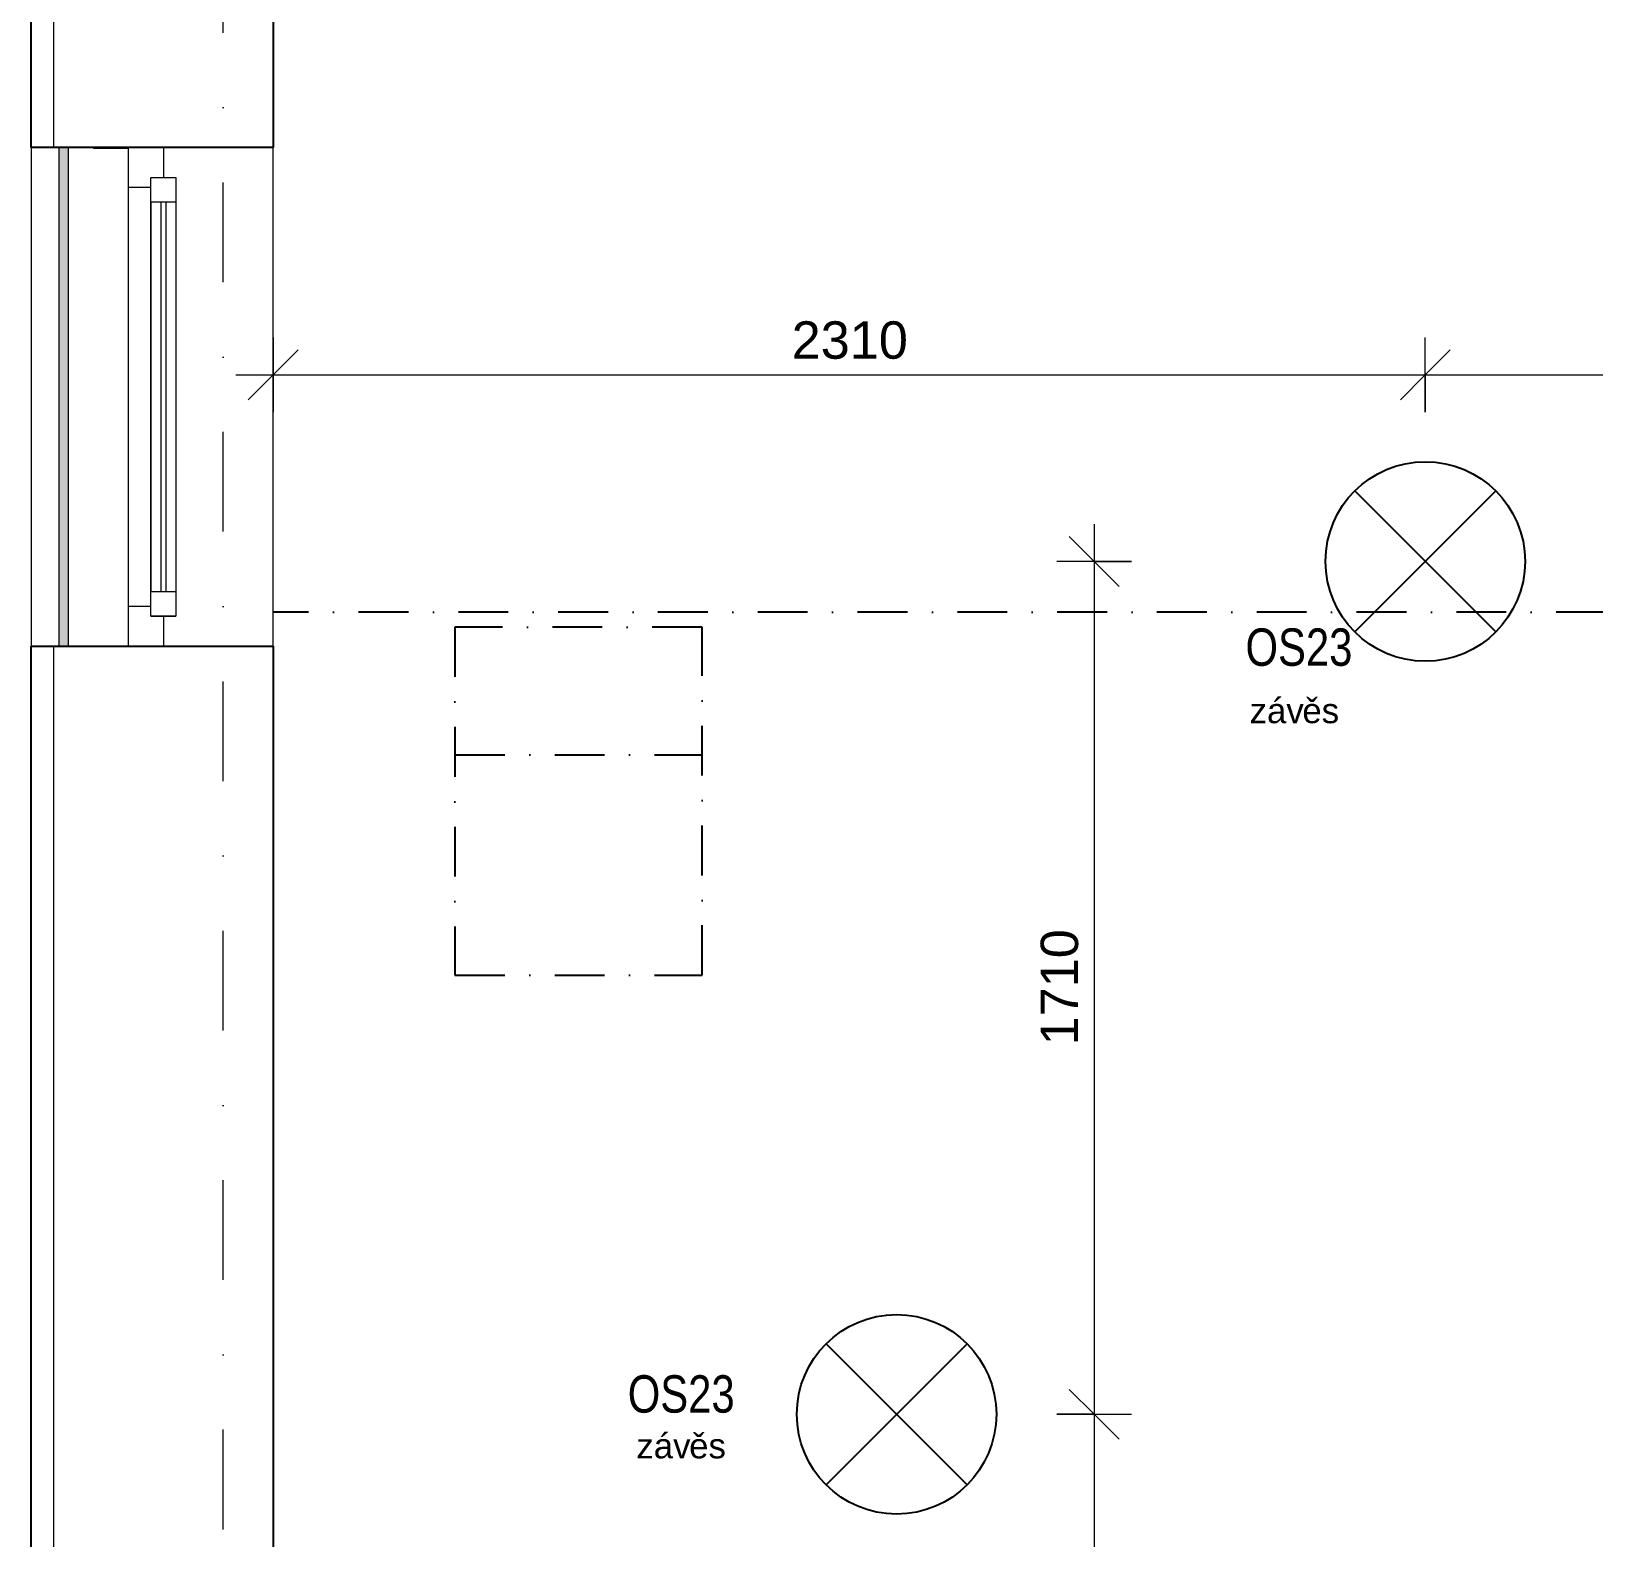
# Model space of a CAD drawing. Header units: millimetres. Extents: x -48393 to -1543, y -7799 to 13735.
# Drawn here: x -45320 to -42187, y 786 to 3806 of the extents above; entities that cross this region are included whole.
import ezdxf

# ---------------------------------------------------------------- set-up
doc = ezdxf.new("R2010")
doc.units = ezdxf.units.MM
doc.linetypes.add('HA_DashDot_10mm-S3mm', pattern=[500, 200, -150, 0, -150])
doc.linetypes.add('HA_DashDot_4mm-S1mm', pattern=[200, 100, -50, 0, -50])
for name, color, linetype, lineweight in [('-UNDERLAY_A-FLOR-HRAL-OTLN', 9, 'Continuous', 9), ('A-____-____-DIMS', 9, 'Continuous', 5), ('A-____-____-DIMS-50', 9, 'Continuous', 5), ('A-FLOR-____-OTLN', 9, 'Continuous', 9), ('A-FLOR-____-OVHD', 9, 'HA_DashDot_4mm-S1mm', 25), ('A-GLAZ-____-MCUT', 9, 'Continuous', 5), ('A-GLAZ-____-OTLN', 9, 'Continuous', 5), ('A-WALL-____-MCUT', 9, 'Continuous', 9), ('A-WALL-____-OTLN', 9, 'Continuous', 9), ('E-LITE-EQPM-IDEN', 9, 'Continuous', 9), ('E-LITE-EQPM-OTLN', 9, 'Continuous', 9), ('G-____-____-TEXT', 9, 'Continuous', 5), ('S-GRID-____-OTLN', 9, 'Continuous', 5)]:
    doc.layers.add(name, color=color, linetype=linetype, lineweight=lineweight)
doc.styles.add('Arial_1', font='arial.ttf', dxfattribs={"height": 75})
doc.styles.add('Arial_2', font='arial.ttf', dxfattribs={"width": 0.8, "height": 75})
doc.styles.add('Arial_3', font='arial.ttf', dxfattribs={"height": 50})
doc.dimstyles.new('Inner_Dimensions', dxfattribs={"dimscale": 304.8, "dimtxt": 76.519455, "dimasz": 0.328084, "dimexe": 0.246063, "dimexo": 0.0625, "dimgap": 0.032808, "dimtad": 1, "dimdec": 0, "dimzin": 0, "dimdsep": 46, "dimtxsty": 'Arial_1', "dimblk1": 'OBLIQUE', "dimblk2": 'OBLIQUE', "dimsah": 1, "dimcen": 0.09, "dimdle": 0.246063, "dimazin": 0, "dimtfac": 1, "dimtdec": 4, "dimtix": 1, "dimtmove": 0, "dimatfit": 3, "dimfxl": 0.246063, "dimfxlon": 1, "dimtvp": 1, "dimtolj": 1, "dimtzin": 0, "dimlwd": 9, "dimlwe": 9, "dimarcsym": 2})

# ---------------------------------------------------------------- blocks, each defined once
blk = doc.blocks.new('Railing - Railing-1635701-DPS_3NP-C')
at = {"layer": '-UNDERLAY_A-FLOR-HRAL-OTLN'}
blk.add_hatch(color=256, dxfattribs=at).paths.add_polyline_path([(-45244.9, 2573.2), (-45244.9, 3573.2), (-45264.9, 3573.2), (-45264.9, 2573.2)])
for p, q in [((-45264.9, 3573.2), (-45244.9, 3573.2)), ((-45264.9, 3573.2), (-45264.9, 2573.2)), ((-45244.9, 2573.2), (-45244.9, 3573.2)), ((-45244.9, 2573.2), (-45264.9, 2573.2))]:
    blk.add_line(p, q, dxfattribs=at)
blk = doc.blocks.new('HA_WD_SinglePanel - 1000x2100-1667528-DPS_3NP-C')
at = {"layer": 'A-GLAZ-____-MCUT'}
for p, q in [((-500, 70), (-420, 70)), ((-420, 70), (-420, 25)), ((420, 25), (420, 70)), ((420, 70), (500, 70)), ((-440, 0), (-500, 0)), ((-440, -25), (-440, 25)), ((-440, 25), (-390, 25)), ((-390, 25), (-390, -25)), ((390, 5), (-390, 5)), ((390, -25), (390, 25)), ((390, 25), (440, 25)), ((440, 25), (440, -25)), ((500, 0), (440, 0)), ((-390, -25), (-440, -25)), ((390, -5), (-390, -5)), ((440, -25), (390, -25))]:
    blk.add_line(p, q, dxfattribs=at)
at = {"layer": 'A-GLAZ-____-OTLN'}
for p, q in [((-420, 70), (420, 70)), ((-440, 25), (-440, -25)), ((-440, 25), (440, 25)), ((390, 25), (-390, 25)), ((440, 25), (440, -25)), ((440, -25), (-440, -25)), ((390, -25), (-390, -25))]:
    blk.add_line(p, q, dxfattribs=at)
blk = doc.blocks.new('HA_LF_GenericSymbol - OS23_pokoje-1614891-DPS_3NP-C')
at = {"layer": 'E-LITE-EQPM-OTLN', "color": 11, "lineweight": 25}
for p, q in [((141.4, 141.4), (-141.4, -141.4)), ((-141.4, 141.4), (141.4, -141.4))]:
    blk.add_line(p, q, dxfattribs=at)
blk.add_circle((0, 0), 200, dxfattribs=at)
blk = doc.blocks.new('VĚNEC C4 - VĚNEC C4-2082188-DPS_3NP-C')
at = {"layer": 'A-FLOR-____-OTLN'}
for p, q in [((-45194.9, 3573.2), (-45194.9, 3571.2)), ((-44834.9, 2573.2), (-44834.9, 3573.2)), ((-45124.9, 3571.2), (-45194.9, 3571.2))]:
    blk.add_line(p, q, dxfattribs=at)
blk = doc.blocks.new('DIMBLOCK47-DPS_3NP-C')
at = {"layer": 'A-____-____-DIMS-50', "lineweight": 9, "transparency": 16777216}
for p, q in [((-44834.9, 3192.2), (-44834.9, 3042.2)), ((-44834.9, 3117.2), (-44834.9, 3192.2)), ((-44834.9, 3117.2), (-44784.9, 3167.2)), ((-42524.9, 3042.2), (-42524.9, 3192.2)), ((-42524.9, 3117.2), (-42474.9, 3167.2)), ((-44909.9, 3117.2), (-42524.9, 3117.2)), ((-44834.9, 3117.2), (-44884.9, 3067.2)), ((-42524.9, 3117.2), (-42574.9, 3067.2)), ((-42524.9, 3117.2), (-42524.9, 3042.2))]:
    blk.add_line(p, q, dxfattribs=at)
at = {"layer": 'A-____-____-DIMS-50', "color": 0, "lineweight": 9, "transparency": 16777216, "insert": (-43795.3, 3224.6), "char_height": 75, "width": 276.883, "attachment_point": 1, "line_spacing_factor": 0.941778, "style": 'Arial_1'}
blk.add_mtext('2310', dxfattribs=at)
blk = doc.blocks.new('_Oblique')
at = {"color": 0, "linetype": 'ByBlock', "lineweight": -2}
blk.add_line((-0.5, -0.5), (0.5, 0.5), dxfattribs=at)
blk = doc.blocks.new('DIMBLOCK48-DPS_3NP-C')
at = {"layer": 'A-____-____-DIMS-50', "lineweight": 9, "transparency": 16777216}
for p, q in [((-42524.9, 3042.2), (-42524.9, 3192.2)), ((-42524.9, 3117.2), (-42474.9, 3167.2)), ((-40209.9, 3192.2), (-40209.9, 3042.2)), ((-40209.9, 3117.2), (-40209.9, 3192.2)), ((-40209.9, 3117.2), (-40159.9, 3167.2)), ((-42524.9, 3117.2), (-42574.9, 3067.2)), ((-42524.9, 3117.2), (-40134.9, 3117.2)), ((-42524.9, 3117.2), (-42524.9, 3042.2)), ((-40209.9, 3117.2), (-40259.9, 3067.2))]:
    blk.add_line(p, q, dxfattribs=at)
at = {"layer": 'A-____-____-DIMS-50', "color": 0, "lineweight": 9, "transparency": 16777216, "insert": (-41482.8, 3224.6), "char_height": 75, "width": 276.883, "attachment_point": 1, "line_spacing_factor": 0.941778, "style": 'Arial_1'}
blk.add_mtext('2315', dxfattribs=at)
blk = doc.blocks.new('DIMBLOCK53-DPS_3NP-C')
at = {"layer": 'A-____-____-DIMS-50', "lineweight": 9, "transparency": 16777216}
for p, q in [((-43188.6, 2743.2), (-43238.6, 2793.2)), ((-43188.6, 2818.2), (-43188.6, 1033.2)), ((-43113.6, 2743.2), (-43263.6, 2743.2)), ((-43188.6, 2743.2), (-43138.6, 2693.2)), ((-43188.6, 2743.2), (-43113.6, 2743.2)), ((-43188.6, 1033.2), (-43238.6, 1083.2)), ((-43263.6, 1033.2), (-43113.6, 1033.2)), ((-43188.6, 1033.2), (-43263.6, 1033.2)), ((-43188.6, 1033.2), (-43138.6, 983.2))]:
    blk.add_line(p, q, dxfattribs=at)
at = {"layer": 'A-____-____-DIMS-50', "color": 0, "lineweight": 9, "transparency": 16777216, "insert": (-43296, 1772.8), "char_height": 75, "width": 276.883, "attachment_point": 1, "rotation": 90, "line_spacing_factor": 0.941778, "style": 'Arial_1'}
blk.add_mtext('1710', dxfattribs=at)
blk = doc.blocks.new('DIMBLOCK54-DPS_3NP-C')
at = {"layer": 'A-____-____-DIMS-50', "lineweight": 9, "transparency": 16777216}
for p, q in [((-43188.6, 1033.2), (-43238.6, 1083.2)), ((-43263.6, 1033.2), (-43113.6, 1033.2)), ((-43188.6, 1033.2), (-43263.6, 1033.2)), ((-43188.6, 1033.2), (-43188.6, -41.8)), ((-43188.6, 1033.2), (-43138.6, 983.2)), ((-43188.6, 33.2), (-43238.6, 83.2)), ((-43113.6, 33.2), (-43263.6, 33.2)), ((-43188.6, 33.2), (-43138.6, -16.8)), ((-43188.6, 33.2), (-43113.6, 33.2))]:
    blk.add_line(p, q, dxfattribs=at)
at = {"layer": 'A-____-____-DIMS-50', "color": 0, "lineweight": 9, "transparency": 16777216, "insert": (-43296, 417.8), "char_height": 75, "width": 276.883, "attachment_point": 1, "rotation": 90, "line_spacing_factor": 0.941778, "style": 'Arial_1'}
blk.add_mtext('1000', dxfattribs=at)

msp = doc.modelspace()

# ---------------------------------------------------------------- linework, layer by layer
at = {"layer": 'A-FLOR-____-OVHD'}
for p, q in [((-36959.9, 2641.3), (-44834.9, 2641.3)), ((-44470.4, 2611.5), (-44470.4, 1913.6)), ((-43975, 2611.5), (-44470.4, 2611.5)), ((-43975, 1913.6), (-43975, 2611.5)), ((-44470.4, 2355.3), (-43975, 2355.3)), ((-44470.4, 1913.6), (-43975, 1913.6))]:
    msp.add_line(p, q, dxfattribs=at)
at = {"layer": 'A-WALL-____-MCUT', "lineweight": 25}
for p, q in [((-45319.9, 3573.2), (-45319.9, 5785.4)), ((-44834.9, 4743.2), (-44834.9, 3573.2)), ((-44834.9, 3573.2), (-45319.9, 3573.2)), ((-45319.9, 2573.2), (-44834.9, 2573.2)), ((-45319.9, -276.8), (-45319.9, 2573.2)), ((-44834.9, 2573.2), (-44834.9, 33.2))]:
    msp.add_line(p, q, dxfattribs=at)
at = {"layer": 'A-WALL-____-OTLN'}
for p, q in [((-45274.9, 3573.2), (-45274.9, 5221.9)), ((-45319.9, 3573.2), (-45319.9, 2573.2)), ((-44834.9, 2573.2), (-44834.9, 3573.2)), ((-45274.9, -276.8), (-45274.9, 2573.2))]:
    msp.add_line(p, q, dxfattribs=at)
at = {"layer": 'S-GRID-____-OTLN', "linetype": 'HA_DashDot_10mm-S3mm', "lineweight": 9}
msp.add_line((-44934.9, -6198.9), (-44934.9, 12134.7), dxfattribs=at)

# ---------------------------------------------------------------- block references
at = {"layer": '-UNDERLAY_A-FLOR-HRAL-OTLN'}
msp.add_blockref('Railing - Railing-1635701-DPS_3NP-C', (0, 0), dxfattribs=at)
at = {"layer": 'A-FLOR-____-OTLN'}
msp.add_blockref('VĚNEC C4 - VĚNEC C4-2082188-DPS_3NP-C', (0, 0), dxfattribs=at)
at = {"layer": 'A-GLAZ-____-OTLN', "rotation": 89.9999999999999}
msp.add_blockref('HA_WD_SinglePanel - 1000x2100-1667528-DPS_3NP-C', (-45054.9, 3073.2), dxfattribs=at)
at = {"layer": 'E-LITE-EQPM-OTLN', "color": 11, "lineweight": 25}
for p in [(-42524.9, 2743.2), (-43584.9, 1033.2)]:
    msp.add_blockref('HA_LF_GenericSymbol - OS23_pokoje-1614891-DPS_3NP-C', p, dxfattribs=at)

# ---------------------------------------------------------------- texts
at = {"layer": 'E-LITE-EQPM-IDEN', "lineweight": 5, "char_height": 75, "width": 262.953, "attachment_point": 1, "style": 'Arial_2'}
for insert in [(-42885.3, 2608.9), (-44123.9, 1111.5)]:
    msp.add_mtext('OS23', dxfattribs=dict(at, insert=insert))
at = {"layer": 'G-____-____-TEXT', "color": 11, "lineweight": 9, "char_height": 50, "attachment_point": 1, "style": 'Arial_3'}
for s, insert, width in [('záv', (-42877.2, 2468.9), 128.27), ('ěs', (-42771.4, 2468.9), 92.194), ('záv', (-44106.7, 994.9), 128.27), ('ěs', (-44000.9, 994.9), 92.194)]:
    msp.add_mtext(s, dxfattribs=dict(at, insert=insert, width=width))

# ---------------------------------------------------------------- dimensions: what is measured, and where the dimension line sits
at = {"layer": 'A-____-____-DIMS', "lineweight": 9}
for base, p1, p2, override, picture, middle in [((-42524.9, 3117.2), (-44834.9, 3192.2), (-42524.9, 3042.2), {"dimpost": '<>', "dimfxl": 2314.865007}, 'DIMBLOCK47-DPS_3NP-C', (-43679.9, 3165.5)), ((-40209.9, 3117.2), (-42524.9, 3042.2), (-40209.9, 3192.2), {"dimpost": '<>', "dimfxl": 2319.854521}, 'DIMBLOCK48-DPS_3NP-C', (-41367.4, 3165.5))]:
    dim = msp.add_linear_dim(base=base, p1=p1, p2=p2, dimstyle='Inner_Dimensions', override=override, dxfattribs=at)
    dim.commit()
    dim.dimension.update_dxf_attribs({"geometry": picture, "text_midpoint": middle})
for base, p1, p2, override, picture, middle in [((-43188.6, 1033.2), (-43113.6, 2743.2), (-43263.6, 1033.2), {"dimpost": '<>', "dimfxl": 1716.56634}, 'DIMBLOCK53-DPS_3NP-C', (-43236.9, 1888.2)), ((-43188.6, 33.2), (-43263.6, 1033.2), (-43113.6, 33.2), {"dimpost": '<>', "dimfxl": 1011.187421}, 'DIMBLOCK54-DPS_3NP-C', (-43236.9, 533.2))]:
    dim = msp.add_linear_dim(base=base, p1=p1, p2=p2, angle=90, dimstyle='Inner_Dimensions', override=override, dxfattribs=at)
    dim.commit()
    dim.dimension.update_dxf_attribs({"geometry": picture, "text_midpoint": middle})

doc.saveas('drawing.dxf')
